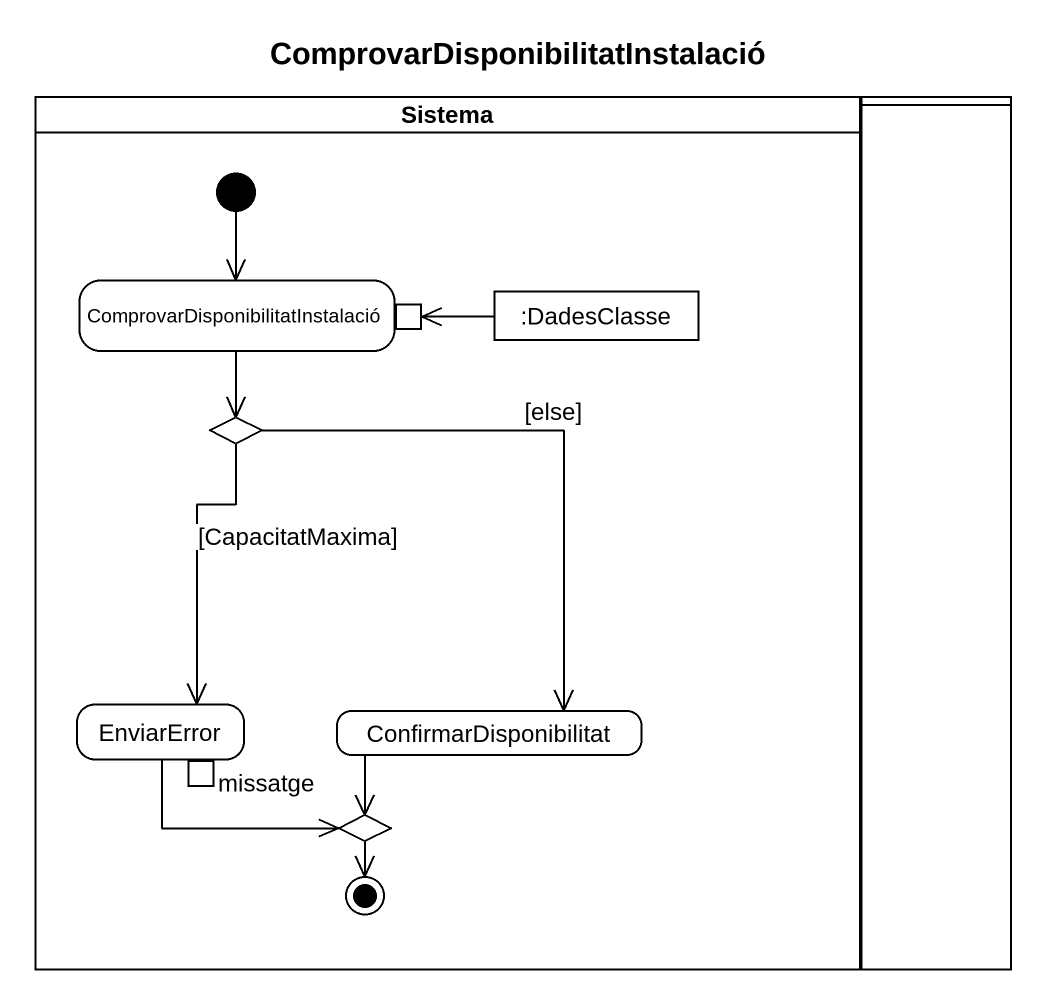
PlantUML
@startuml
title ComprovarDisponibilitatInstalació
hide empty description
state Sistema <<partition>> {
  state "ComprovarDisponibilitatInstalació" as ComprovarDisponibilitatInsta {
    state pin1 <<inputPin>>
  }
  state ":DadesClasse" as DadesClasse <<object>>
  state choice1 <<choice>>
  state EnviarError {
    state missatge <<outputPin>>
  }
  state ConfirmarDisponibilitat
  state choice2 <<choice>>
  [*] --> ComprovarDisponibilitatInsta
  choice2 --> [*]
}
state " " as lane1 <<partition>>
ComprovarDisponibilitatInsta --> choice1
DadesClasse -left-> pin1
choice1 --> EnviarError : [CapacitatMaxima]
choice1 --> ConfirmarDisponibilitat : [else]
EnviarError -right-> choice2
ConfirmarDisponibilitat --> choice2
@enduml
